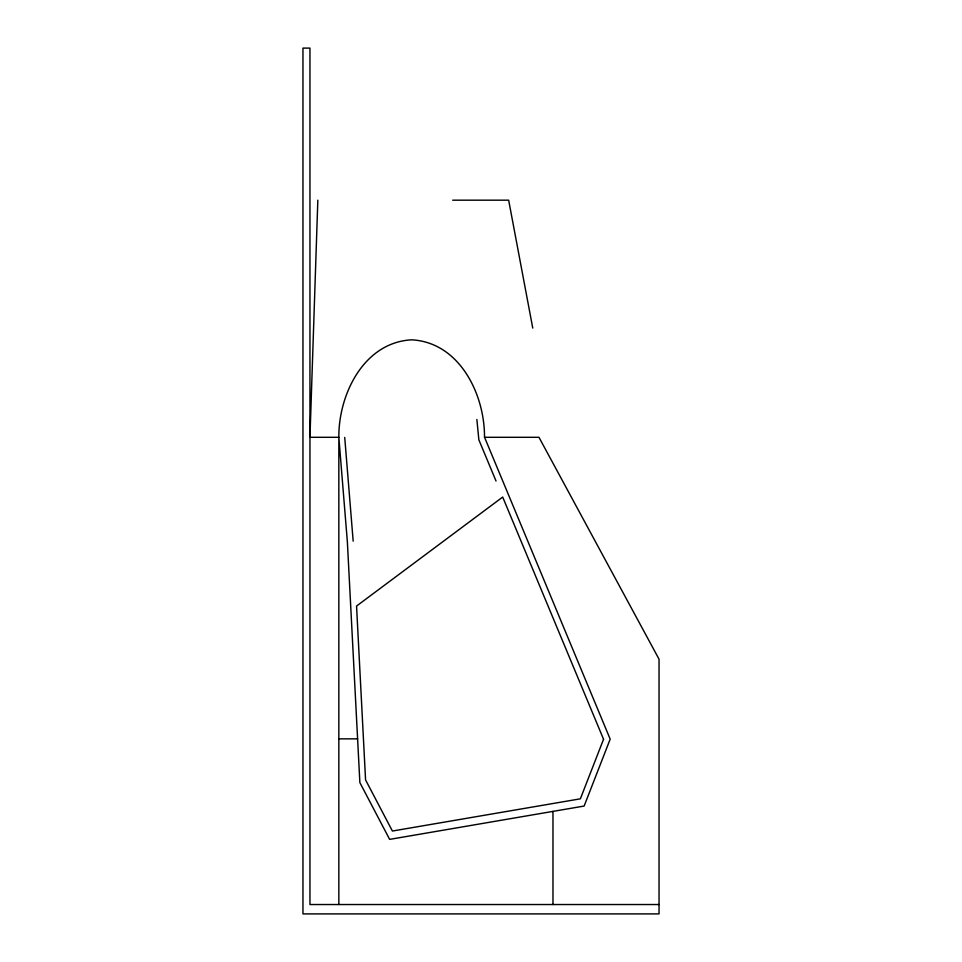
<?xml version="1.0" encoding="UTF-8"?>
<svg xmlns="http://www.w3.org/2000/svg" width="962" height="962" viewBox="0 0 962 962"><rect width="100%" height="100%" fill="white"/><g stroke="black" fill="none" stroke-linecap="round" stroke-linejoin="round"><path stroke-width="1.44" d="M317.833 200.18L309.956 437.301L338.84 437.301C338.516 394.396 363.804 342.352 411.676 339.827C459.547 342.352 484.836 394.396 484.499 437.301M452.669 200.18L508.657 200.18L532.756 328.078M338.84 738.852L357.599 738.852M659.042 904.533L309.956 904.533L309.956 48.1L302.958 48.1L302.958 913.9L659.042 913.9L659.042 659.198L538.973 437.301L484.559 437.301L610.185 739.141L584.138 806.048L389.646 839.381L359.872 782.611L347.366 541.859L338.84 437.301L338.84 904.533M496.019 481.012L478.86 439.802L476.863 419.444M344.721 437.397L353.174 541.161M552.97 811.399L552.97 904.533M603.547 739.261L580.375 798.821L392.4 831.036L365.572 779.905L356.553 606.06L502.693 497.053L603.547 739.261"/></g></svg>
